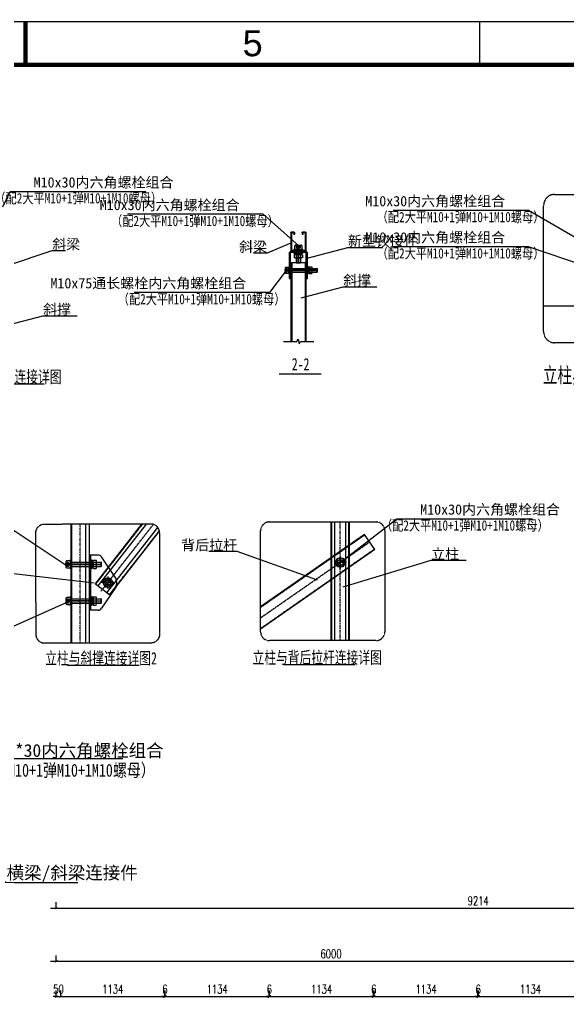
# Model space of a CAD drawing. Header units: millimetres. Extents: x -14454 to 167453, y -24 to 28032.
# Drawn here: x 62370 to 68359, y 17295 to 28032 of the extents above; entities that cross this region are included whole.
import ezdxf
from ezdxf.enums import TextEntityAlignment as Align

# ---------------------------------------------------------------- set-up
doc = ezdxf.new("R2010")
doc.units = ezdxf.units.MM
for name, pattern in [('ACAD_ISO02W100', [15, 12, -3]), ('CENTER', [50.8, 31.75, -6.35, 6.35, -6.35]), ('CENTER2', [1.125, 0.75, -0.125, 0.125, -0.125]), ('CENTER8', [6.35, 3.96875, -0.79375, 0.79375, -0.79375]), ('CONTINUOUS1', [0]), ('DASH', [0.35, 0.25, -0.1]), ('DASHED', [19.05, 12.7, -6.35]), ('HIDDEN2', [4.7625, 3.175, -1.5875])]:
    doc.linetypes.add(name, pattern=pattern)
for name, color, linetype in [('003_THICK', 7, 'CONTINUOUS1'), ('1', 7, 'Continuous'), ('cushician', 7, 'Continuous'), ('CY_标注', 7, 'Continuous'), ('CY_生产图', 7, 'Continuous'), ('E-BUSB', 1, 'Continuous'), ('M_Thin', 7, 'Continuous'), ('中心线', 1, 'CENTER2'), ('引线框', 1, 'HIDDEN2'), ('标注', 3, 'Continuous'), ('粗线', 7, 'Continuous'), ('细线', 3, 'DASH'), ('虚线', 3, 'ACAD_ISO02W100')]:
    doc.layers.add(name, color=color, linetype=linetype)
for name, color, linetype, lineweight in [('3中心线层', 1, 'CENTER8', 0), ('粗实线层', 7, 'Continuous', 35), ('轮廓线', 7, 'Continuous', 35)]:
    doc.layers.add(name, color=color, linetype=linetype, lineweight=lineweight)
doc.styles.add('CY_标注', font='romans.shx', dxfattribs={"width": 0.7, "bigfont": 'gbcbig.shx'})
doc.styles.add('HZTXT', font='simfang.ttf', dxfattribs={"bigfont": 'HZTXT'})
doc.styles.add('图标字体', font='arial.ttf')
doc.styles.add('宋体', font='')
doc.styles.get('宋体').set_extended_font_data('SimSun')
doc.dimstyles.new('CY_标注', dxfattribs={"dimscale": 64.166667, "dimtxt": 1.5, "dimasz": 0.5, "dimexe": 1, "dimexo": 1, "dimgap": 0.5, "dimtad": 1, "dimzin": 1, "dimtxsty": 'CY_标注', "dimblk": 'ARCHTICK', "dimcen": -0.025, "dimdle": 1, "dimclrd": 8, "dimclre": 8, "dimclrt": 3, "dimadec": 0, "dimazin": 0, "dimtfac": 1, "dimtix": 1, "dimtmove": 2, "dimatfit": 3, "dimfxl": 0, "dimarcsym": 0})

# ---------------------------------------------------------------- blocks, each defined once
blk = doc.blocks.new('A3图框')
at = {"color": 7, "linetype": 'Continuous', "const_width": 47.2}
blk.add_lwpolyline([(19827, 28008), (19827, 27537)], dxfattribs=at)
at = {"linetype": 'Continuous'}
blk.add_lwpolyline([(39607, 0), (39607, 28008), (0, 28008), (0, 0), (39607, 0), (39607, 28008)], dxfattribs=at)
at = {"color": 7, "linetype": 'Continuous'}
blk.add_lwpolyline([(24784, 28008), (24784, 27537)], dxfattribs=at)
at = {"const_width": 47.2}
blk.add_lwpolyline([(472, 27537), (39136, 27537), (39136, 472), (472, 472)], close=True, dxfattribs=at)
at = {"color": 7, "linetype": 'Continuous', "style": '图标字体'}
blk.add_text('5', height=283, dxfattribs=at).set_placement((22306, 27772), align=Align.MIDDLE)
at = {"lineweight": 0, "style": '宋体'}
for tag, p in [('设计单位', (32961, 18189)), ('设计单位', (33020, 13228)), ('施工单位', (33068, 8062)), ('项目编号', (34635, 5618)), ('图纸名称', (34457, 4568)), ('编', (35504, 3522)), ('绘图', (36203, 2770))]:
    blk.add_attdef(tag, p, '', height=250, dxfattribs=at)
blk = doc.blocks.new('zj56zj551111A$C0FB35FD2')
for p, q in [((5.2, 75), (5.2, 6)), ((5.2, 75), (8.2, 75)), ((8.2, 75), (8.2, 6)), ((51.2, 75), (51.2, 6)), ((51.2, 75), (54.2, 75)), ((54.2, 75), (54.2, 6)), ((11.2, 3), (48.2, 3)), ((11.2, 0), (48.2, 0))]:
    blk.add_line(p, q)
for centre, radius, start, end in [((11.2, 6), 6, 180, 270), ((11.2, 6), 3, 180, 270), ((48.2, 6), 6, 270, 0), ((48.2, 6), 3, 270, 0)]:
    blk.add_arc(centre, radius, start, end)
at = {"layer": '中心线', "ltscale": 0.4}
for p, q in [((0, 50), (13.4, 50)), ((59.4, 50), (46, 50))]:
    blk.add_line(p, q, dxfattribs=at)
at = {"layer": '虚线', "color": 2, "ltscale": 0.5}
for p, q in [((5.2, 57), (8.2, 57)), ((54.2, 57), (51.2, 57)), ((5.2, 43), (8.2, 43)), ((54.2, 43), (51.2, 43))]:
    blk.add_line(p, q, dxfattribs=at)
blk = doc.blocks.new('zj56zj551111A$C67153D70')
at = {"layer": '003_THICK'}
for p, q in [((1, 7.2), (1, 0.8)), ((3.3, 8), (17.1, 8)), ((5.6, 7.2), (5.6, 0.8)), ((14.8, 7.2), (14.8, 0.8)), ((19.4, 7.2), (19.4, 0.8)), ((3.3, 0), (17.1, 0))]:
    blk.add_line(p, q, dxfattribs=at)
for centre, radius, start, end in [((3.3, 4.4), 3.66, 50.8833, 129.1167), ((3.3, 3.7), 3.66, 230.8833, 309.1167), ((10.2, -5.4), 13.4, 69.8555, 110.1445), ((10.2, 13.4), 13.4, 249.8555, 290.1445), ((17.1, 4.4), 3.66, 50.8833, 129.1167), ((17.1, 3.7), 3.66, 230.8833, 309.1167)]:
    blk.add_arc(centre, radius, start, end, dxfattribs=at)
at = {"layer": 'cushician'}
for p, q in [((2.2, 8), (2.2, 11)), ((2.2, 8), (18.2, 8)), ((18.2, 8), (18.2, 11))]:
    blk.add_line(p, q, dxfattribs=at)
blk.add_lwpolyline([(0, 13), (20, 13), (20, 11), (0, 11)], close=True, dxfattribs=at)
at = {"layer": '细线', "color": 2}
for p, q in [((8.3, 8), (10, 11)), ((9.7, 8), (11.4, 11))]:
    blk.add_line(p, q, dxfattribs=at)
blk = doc.blocks.new('zj56zj551111A$C25D7591B')
for p, q in [((0, 15.8), (0, 4.2)), ((0, 10), (0, 10)), ((10, 17.5), (1.6, 17.5)), ((1.6, 2.5), (10, 2.5)), ((10, 2.5), (10, 17.5)), ((10, 15), (87.6, 15, 0.3)), ((10, 5), (87.6, 5, 0.3)), ((12.5, 5), (12.5, 15)), ((87.6, 5, 0.3), (87.6, 15, 0.3)), ((87.6, 15, 0.3), (88.5, 14.4, 0.3)), ((87.6, 5, 0.3), (88.5, 5.6, 0.3)), ((88.5, 5.6, 0.3), (88.5, 14.4, 0.3))]:
    blk.add_line(p, q)
at = {"color": 3, "linetype": 'DASHED'}
for p, q in [((0, 14.8), (5, 14.8)), ((0, 12.4), (5, 12.4)), ((0, 7.6), (5, 7.6)), ((5, 5.2), (0, 5.2)), ((5, 14.8), (7.8, 10)), ((5, 5.2), (7.8, 10))]:
    blk.add_line(p, q, dxfattribs=at)
at = {"color": 1, "linetype": 'CENTER', "ltscale": 9}
blk.add_line((0, 10), (88.5, 10, 0.3), dxfattribs=at)
at = {"color": 3}
for p, q in [((12.5, 14.4), (10, 15)), ((12.5, 5.6), (10, 5)), ((12.5, 14.4), (87.6, 14.4, 0.3)), ((12.5, 5.6), (87.6, 5.6, 0.3))]:
    blk.add_line(p, q, dxfattribs=at)
blk.add_lwpolyline([(10, 1.3), (10, 18.8), (11.6, 18.8), (11.6, 1.3)], close=True)
for centre, start, end in [((1.6, 15.8), 90.003, 180.003), ((1.6, 4.2), 180.003, 270.003)]:
    blk.add_arc(centre, 1.67, start, end)
at = {"color": 3, "linetype": 'DASHED'}
for centre in [(-4.8, 10), (0.2, 10)]:
    blk.add_arc(centre, 5.32, 333.0977, 26.9083, dxfattribs=at)
at = {"layer": 'E-BUSB'}
blk.add_line((13.3, 10), (88.5, 10, 0.3), dxfattribs=at)
at = {"layer": '粗实线层'}
blk.add_line((27.1, 10), (17.6, 10), dxfattribs=at)
at = {"layer": '粗线', "rotation": 90.0030490877726}
blk.add_blockref('zj56zj551111A$C67153D70', (73.7, 0, -0.2), dxfattribs=at)
blk = doc.blocks.new('zj56zj551111ZDFRWGDSFGFG')
for p, q in [((-48.3, 6.2), (-49.3, 5.4)), ((-49.3, -5.4), (-49.3, 5.4)), ((-48.3, -6.2), (-48.3, 6.2)), ((-12.3, 6.2), (-48.3, 6.2)), ((-15.4, -6.2), (-15.4, 6.2)), ((-12.3, 9.2), (-2.1, 9.2)), ((-12.3, -9.2), (-12.3, 9.2)), ((0, 7.2), (0, -7.2)), ((0, 0), (0, 0)), ((-48.3, -6.2), (-49.3, -5.4)), ((-12.3, -6.2), (-48.3, -6.2)), ((-2.1, -9.2), (-12.3, -9.2))]:
    blk.add_line(p, q)
at = {"color": 1, "linetype": 'CENTER', "ltscale": 9}
blk.add_line((0, 0), (-49.3, 0), dxfattribs=at)
at = {"color": 3}
for p, q in [((-15.4, 5.4), (-48.3, 5.4)), ((-15.4, 5.4), (-12.3, 6.2)), ((-15.4, -5.4), (-48.3, -5.4)), ((-15.4, -5.4), (-12.3, -6.2))]:
    blk.add_line(p, q, dxfattribs=at)
at = {"color": 3, "linetype": 'DASHED'}
for p, q in [((-6.2, 5.9), (-9.6, 0)), ((0, 5.9), (-6.2, 5.9)), ((0, 3), (-6.2, 3)), ((-6.2, -5.9), (-9.6, 0)), ((0, -3), (-6.2, -3)), ((-6.2, -5.9), (0, -5.9))]:
    blk.add_line(p, q, dxfattribs=at)
at = {"elevation": 0}
blk.add_lwpolyline([(-12.3, -12.3), (-12.3, 12.3), (-14.4, 12.3), (-14.4, -12.3)], close=True, dxfattribs=at)
at = {"color": 3, "linetype": 'DASHED'}
for centre in [(-0.3, 0), (5.8, 0)]:
    blk.add_arc(centre, 6.55, 153.0947, 206.9053, dxfattribs=at)
for centre, start, end in [((-2.1, 7.2), 0, 90), ((-2.1, -7.2), 270, 0)]:
    blk.add_arc(centre, 2.05, start, end)
at = {"layer": 'E-BUSB'}
blk.add_line((-16.4, 0), (-49.3, 0, 0), dxfattribs=at)
blk = doc.blocks.new('zj56zj551111ZDFRWGdgrtedfghWDVBTBXDVDFGTHTRFGTRHdghjdgyuA$C67153D70')
at = {"layer": '003_THICK'}
for p, q in [((1, 7.2), (1, 0.8)), ((3.3, 8), (17.1, 8)), ((5.6, 7.2), (5.6, 0.8)), ((14.8, 7.2), (14.8, 0.8)), ((19.4, 7.2), (19.4, 0.8)), ((3.3, 0), (17.1, 0))]:
    blk.add_line(p, q, dxfattribs=at)
for centre, radius, start, end in [((3.3, 4.4), 3.66, 50.8833, 129.1167), ((3.3, 3.7), 3.66, 230.8833, 309.1167), ((10.2, -5.4), 13.4, 69.8555, 110.1445), ((10.2, 13.4), 13.4, 249.8555, 290.1445), ((17.1, 4.4), 3.66, 50.8833, 129.1167), ((17.1, 3.7), 3.66, 230.8833, 309.1167)]:
    blk.add_arc(centre, radius, start, end, dxfattribs=at)
at = {"layer": 'cushician'}
for p, q in [((2.2, 8), (2.2, 11)), ((2.2, 8), (18.2, 8)), ((18.2, 8), (18.2, 11))]:
    blk.add_line(p, q, dxfattribs=at)
blk.add_lwpolyline([(0, 13), (20, 13), (20, 11), (0, 11)], close=True, dxfattribs=at)
at = {"layer": '细线', "color": 2}
for p, q in [((8.3, 8), (10, 11)), ((9.7, 8), (11.4, 11))]:
    blk.add_line(p, q, dxfattribs=at)
blk = doc.blocks.new('zj56zj551111A$C3C46345F')
at = {"layer": '粗线'}
for p, q in [((0, 51), (0, 1)), ((1, 52), (9, 52)), ((2, 49), (2, 3)), ((3, 50), (7, 50)), ((8, 49), (8, 44.9)), ((8, 44.9), (10, 44.9)), ((10, 51), (10, 44.9)), ((31.3, 51), (31.3, 44.9)), ((31.3, 44.9), (33.3, 44.9)), ((32.3, 52), (40.3, 52)), ((33.3, 49), (33.3, 44.9)), ((34.3, 50), (38.3, 50)), ((39.3, 49), (39.3, 3)), ((41.3, 51), (41.3, 1)), ((1, 0), (40.3, 0)), ((3, 2), (38.3, 2))]:
    blk.add_line(p, q, dxfattribs=at)
for centre, start, end in [((1, 51), 90, 180), ((3, 49), 90, 180), ((7, 49), 0, 90), ((9, 51), 0, 90), ((32.3, 51), 90, 180), ((34.3, 49), 90, 180), ((38.3, 49), 0, 90), ((40.3, 51), 0, 90), ((1, 1), 180, 270), ((3, 3), 180, 270), ((38.3, 3), 270, 0), ((40.3, 1), 270, 0)]:
    blk.add_arc(centre, 1, start, end, dxfattribs=at)
blk = doc.blocks.new('zj56zj551111ZDFRWGFSFswfvwrfgvA$C373D631F')
for p, q in [((0, 0, 0), (0, 2.5, 0)), ((0, 2.5, 0), (25, 2.5, 0)), ((0, 0, 0), (0, 2.5, 0)), ((0, 2.5, 0), (25, 2.5, 0)), ((3.5, 5.5, 0), (3.5, 12.3, 0)), ((3.5, 5.5, 0), (3.5, 12.3, 0)), ((5.8, 12.9, 0), (19.2, 12.9, 0)), ((8, 5.5, 0), (8, 12.3, 0)), ((8, 5.5, 0), (8, 12.3, 0)), ((17, 5.5, 0), (17, 12.3, 0)), ((17, 5.5, 0), (17, 12.3, 0)), ((21.5, 5.5, 0), (21.5, 12.3, 0)), ((21.5, 5.5, 0), (21.5, 12.3, 0)), ((25, 0, 0), (25, 2.5, 0)), ((25, 0, 0), (25, 2.5, 0)), ((0, 0, 0), (25, 0, 0))]:
    blk.add_line(p, q)
at = {"elevation": 0}
blk.add_lwpolyline([(1.9, 2.5), (23.1, 2.5), (23.1, 4.8), (1.9, 4.8)], close=True, dxfattribs=at)
blk.add_lwpolyline([(1.9, 2.5), (23.1, 2.5), (23.1, 4.8), (1.9, 4.8)], close=True, dxfattribs=at)
for centre, radius, start, end in [((5.8, 9, 0), 3.97, 55.5615, 124.4385), ((5.8, 9, 0), 3.97, 55.5624, 124.4393), ((5.8, 8.7, 0), 3.97, 235.5615, 304.4385), ((5.8, 8.7, 0), 3.97, 235.5624, 304.4393), ((12.5, -1.9, 0), 14.8, 72.383, 107.617), ((12.5, -1.9, 0), 14.8, 72.383, 107.617), ((12.5, 19.6, 0), 14.8, 252.383, 287.617), ((12.5, 19.6, 0), 14.8, 252.383, 287.617), ((19.2, 9, 0), 3.97, 55.5615, 124.4385), ((19.2, 9, 0), 3.97, 55.5615, 124.4385), ((19.2, 8.7, 0), 3.97, 235.5615, 304.4385), ((19.2, 8.7, 0), 3.97, 235.5615, 304.4385)]:
    blk.add_arc(centre, radius, start, end)
blk = doc.blocks.new('zj56zj551111ZDFRWGSDFDF')
at = {"color": 1, "linetype": 'CENTER', "ltscale": 9}
blk.add_line((-10.1, 90, 0), (-59.4, 90, 0), dxfattribs=at)
for p, q in [((-54.5, 28.2, 0), (-56, 26.7, 0)), ((-54.5, 28.2, 0), (-56, 26.7, 0)), ((-45.5, 28.2, 0), (-54.5, 28.2, 0)), ((-45.5, 28.2, 0), (-54.5, 28.2, 0)), ((-44, 26.7, 0), (-45.5, 28.2, 0)), ((-44, 26.7, 0), (-45.5, 28.2, 0)), ((45.5, 28.2, 0), (44, 26.7, 0)), ((45.5, 28.2, 0), (44, 26.7, 0)), ((54.5, 28.2, 0), (45.5, 28.2, 0)), ((54.5, 28.2, 0), (45.5, 28.2, 0)), ((56, 26.7, 0), (54.5, 28.2, 0)), ((56, 26.7, 0), (54.5, 28.2, 0)), ((-44, 26.7, 0), (-56, 26.7, 0)), ((-56, -71.7, 0), (-56, 26.7, 0)), ((-44, 26.7, 0), (-56, 26.7, 0)), ((-44, -71.7, 0), (-44, 26.7, 0)), ((56, 26.7, 0), (44, 26.7, 0)), ((44, -71.7, 0), (44, 26.7, 0)), ((56, 26.7, 0), (44, 26.7, 0)), ((56, -71.7, 0), (56, 26.7, 0)), ((-44, -71.7, 0), (-56, -71.7, 0)), ((56, -71.7, 0), (44, -71.7, 0))]:
    blk.add_line(p, q)
at = {"layer": '3中心线层'}
for p, q in [((-50, 28.2), (-50, -71.7)), ((50, 28.2), (50, -71.7))]:
    blk.add_line(p, q, dxfattribs=at)
at = {"layer": '中心线', "ltscale": 0.5}
for p, q in [((-50, 17.1), (-50, -11.9)), ((50, 17.1), (50, -11.9))]:
    blk.add_line(p, q, dxfattribs=at)
at = {"layer": '轮廓线', "lineweight": 50}
for p, q in [((30, 175), (-30, 175)), ((-30, 5), (-30, 175)), ((-27, 5), (-27, 175)), ((30, 175), (30, 5)), ((75, 5), (-75, 5)), ((-75, 5), (-75, 0)), ((75, 0), (-75, 0)), ((75, 0), (75, 5))]:
    blk.add_line(p, q, dxfattribs=at)
for p in [(-10.1, 140, 0), (-10.1, 90.1, 0)]:
    blk.add_blockref('zj56zj551111ZDFRWGDSFGFG', p)
at = {"layer": '粗线', "xscale": -1.232000193967497, "yscale": 1.2320001939675, "zscale": 1.2320001939675, "rotation": 270.0000045827602}
for p in [(-46, 127.7), (-46, 77.7, 0)]:
    blk.add_blockref('zj56zj551111ZDFRWGdgrtedfghWDVBTBXDVDFGTHTRFGTRHdghjdgyuA$C67153D70', p, dxfattribs=at)
at = {"layer": '粗线'}
blk.add_blockref('zj56zj551111ZDFRWGFSFswfvwrfgvA$C373D631F', (-62.5, 5, 0), dxfattribs=at)
at = {"layer": '粗线', "xscale": -1}
blk.add_blockref('zj56zj551111ZDFRWGFSFswfvwrfgvA$C373D631F', (62.5, 5, 0), dxfattribs=at)
blk = doc.blocks.new('zj56zj5511111666317574', base_point=(-2153504363.387552, -2295637054.82183))
blk.add_blockref('zj56zj551111ZDFRWGSDFDF', (-2153504264.472638, -2295636937.652802, 0.069672))
blk = doc.blocks.new('zj56zj551111立柱底座连接节点', base_point=(-2153471104.424525, -2295779851.845096))
for p, q in [((-2153468098.497968, -2295778764.875634, -0.320824), (-2153467848.497968, -2295778764.875634, -0.320824)), ((-2153468642.494368, -2295779851.845096, -0.0272), (-2153467264.979721, -2295779851.845096, -0.0272))]:
    blk.add_line(p, q)
at = {"layer": '1'}
for p, q in [((-2153468098.497968, -2295778764.875634, -0.320824), (-2153468098.497968, -2295777268.852075, -0.320824)), ((-2153467848.497968, -2295778764.875634, -0.320824), (-2153467848.497968, -2295777268.852075, -0.320824))]:
    blk.add_line(p, q, dxfattribs=at)
at = {"layer": '中心线', "ltscale": 0.5}
blk.add_line((-2153467973.497968, -2295778829.125327, -0.320824), (-2153467973.497968, -2295777268.852075, -0.320824), dxfattribs=at)
at = {"layer": '引线框', "color": 1, "linetype": 'ACAD_ISO02W100', "ltscale": 0.02}
blk.add_lwpolyline([(-2153468899.494673, -2295777268.852075), (-2153467080.948699, -2295777268.852075, -0.4142135624), (-2153466930.948699, -2295777418.852075), (-2153466930.948699, -2295779142.263185, -0.4142135624), (-2153467080.948699, -2295779292.263185), (-2153468899.494673, -2295779292.263185, -0.4142135624), (-2153469049.494673, -2295779142.263185), (-2153469049.494673, -2295777418.852075, -0.4142135624)], format="xyb", close=True, dxfattribs=at)
at = {"layer": '标注', "color": 3}
for points, elevation in [([(-2153468216.624934, -2295778090.087127), (-2153469254.939114, -2295777486.706698), (-2153471104.424525, -2295777486.706698)], 0.035643), ([(-2153467941.792127, -2295777602.997744), (-2153466230.850802, -2295777602.997744), (-2153465848.880679, -2295777602.997744)], 0), ([(-2153468208.470062, -2295778339.815109), (-2153469254.939114, -2295777981.6532), (-2153471104.424525, -2295777981.6532)], 0.035643), ([(-2153467614.657154, -2295778764.875635), (-2153466681.499036, -2295778336.959523), (-2153465921.302701, -2295778336.959523)], 0)]:
    blk.add_lwpolyline(points, dxfattribs=dict(at, elevation=elevation))
at = {"layer": '粗线', "elevation": 0.035548}
blk.add_lwpolyline([(-2153469049.494673, -2295778789.875636), (-2153466930.948699, -2295778789.875636)], dxfattribs=at)
at = {"layer": '虚线'}
for p, q in [((-2153468090.997968, -2295778764.875634, -0.320824), (-2153468090.997968, -2295777268.852075, -0.320824)), ((-2153467895.085676, -2295778764.875634, -0.320824), (-2153467895.085676, -2295777268.852075, -0.320824)), ((-2153467855.997968, -2295778764.875634, -0.320824), (-2153467855.997968, -2295777268.852075, -0.320824))]:
    blk.add_line(p, q, dxfattribs=at)
at = {"xscale": 5, "yscale": 5, "zscale": 5}
blk.add_blockref('zj56zj5511111666317574', (-2153468458.218742, -2295779375.720776, -0.312809), dxfattribs=at)
at = {"color": 2, "style": 'HZTXT', "width": 0.8}
for p in [(-2153470183.317883, -2295777507.284779, -1.508434), (-2153470183.317883, -2295778002.23128, -1.508434)]:
    blk.add_text('（配2大平M10+1弹M10+1M10螺母）', height=140, dxfattribs=at).set_placement(p, align=Align.TOP_CENTER)
at = {"color": 4, "style": 'HZTXT', "width": 0.7}
blk.add_text('立柱与立柱底座连接详图', height=210, dxfattribs=at).set_placement((-2153467958.364431, -2295779629.095293, -0.0272), align=Align.TOP_CENTER)
at = {"color": 2, "style": 'HZTXT'}
for s, insert, char_height, attachment_point in [('M10x30内六角螺栓组合', (-2153469574.449539, -2295777446.613884, 0.035643), 140, 9), ('立柱', (-2153466168.392805, -2295777600.497744, 0), 175, 7), ('M10x30内六角螺栓组合', (-2153469574.449539, -2295777941.560385, 0.035643), 140, 9), ('C钢通用底座', (-2153466619.041039, -2295778334.459523, 0), 175, 7)]:
    blk.add_mtext(s, dxfattribs=dict(at, insert=insert, char_height=char_height, attachment_point=attachment_point))
blk = doc.blocks.new('zj56zj551111A$C30737769')
at = {"color": 7, "linetype": 'Continuous'}
blk.add_lwpolyline([(5.2, 9), (10.4, 0), (5.2, -9), (-5.2, -9), (-10.4, 0), (-5.2, 9)], close=True, dxfattribs=at)
blk.add_circle((0, 0), 9, dxfattribs=at)
blk.add_circle((0, 0, 0), 6)
at = {"layer": '中心线'}
for p, q in [((12.5, 0), (-12.5, 0)), ((0, 12.5), (0, -12.5))]:
    blk.add_line(p, q, dxfattribs=at)
blk = doc.blocks.new('zj56zj5511111666336942', base_point=(-2153475340.92901, -2295788175.362663))
for p, q in [((-2153475276.717262, -2295788025.362852, -0.071275), (-2153475276.528124, -2295788144.62592, -0.071275)), ((-2153475340.929007, -2295788043.202127, -0.071274), (-2153475340.906214, -2295788057.575442, -0.071274)), ((-2153475340.917611, -2295788050.388784, -0.071274), (-2153475340.917611, -2295788050.388784, -0.071274)), ((-2153475328.612279, -2295788041.129259, -0.071274), (-2153475338.878933, -2295788041.14554, -0.071274)), ((-2153475328.582973, -2295788059.609236, -0.071274), (-2153475328.612279, -2295788041.129259, -0.071274)), ((-2153475328.607395, -2295788044.209255, -0.071274), (-2153475244.807116, -2295788044.152272, -0.071274)), ((-2153475325.507862, -2295788056.524355, -0.071274), (-2153475325.527399, -2295788044.20437, -0.071274)), ((-2153475244.807116, -2295788044.152272, -0.071274), (-2153475243.77923, -2295788044.920643, -0.071274)), ((-2153475244.787579, -2295788056.472256, -0.071274), (-2153475244.807116, -2295788044.152272, -0.071274)), ((-2153475243.762135, -2295788055.70063, -0.071274), (-2153475243.77923, -2295788044.920643, -0.071274)), ((-2153475338.849627, -2295788059.625517, -0.071274), (-2153475328.582973, -2295788059.609236, -0.071274)), ((-2153475328.587858, -2295788056.52924, -0.071274), (-2153475244.787579, -2295788056.472256, -0.071274)), ((-2153475244.787579, -2295788056.472256, -0.071274), (-2153475243.762135, -2295788055.70063, -0.071274)), ((-2153475340.77042, -2295788143.202003, -0.071275), (-2153475340.747627, -2295788157.575317, -0.071275)), ((-2153475340.759023, -2295788150.38866, -0.071275), (-2153475340.759023, -2295788150.38866, -0.071275)), ((-2153475328.453691, -2295788141.129135, -0.071275), (-2153475338.720345, -2295788141.145416, -0.071275)), ((-2153475338.69104, -2295788159.625392, -0.071275), (-2153475328.424386, -2295788159.609112, -0.071275)), ((-2153475328.424386, -2295788159.609112, -0.071275), (-2153475328.453691, -2295788141.129135, -0.071275)), ((-2153475328.448807, -2295788144.20913, -0.071275), (-2153475244.648529, -2295788144.152147, -0.071275)), ((-2153475328.42927, -2295788156.529115, -0.071275), (-2153475244.628991, -2295788156.472132, -0.071275)), ((-2153475325.349274, -2295788156.524231, -0.071275), (-2153475325.368811, -2295788144.204247, -0.071275)), ((-2153475244.648529, -2295788144.152147, -0.071275), (-2153475243.620642, -2295788144.920518, -0.071275)), ((-2153475244.628991, -2295788156.472132, -0.071275), (-2153475244.648529, -2295788144.152147, -0.071275)), ((-2153475244.628991, -2295788156.472132, -0.071275), (-2153475243.603547, -2295788155.700505, -0.071275)), ((-2153475243.603547, -2295788155.700505, -0.071275), (-2153475243.620642, -2295788144.920518, -0.071275))]:
    blk.add_line(p, q)
at = {"color": 3, "linetype": 'DASHED'}
for p, q in [((-2153475340.927013, -2295788044.459792, -0.071274), (-2153475334.767021, -2295788044.450024, -0.071274)), ((-2153475340.922312, -2295788047.424288, -0.071274), (-2153475334.76232, -2295788047.41452, -0.071274)), ((-2153475334.767021, -2295788044.450024, -0.071274), (-2153475331.334513, -2295788050.373587, -0.071274)), ((-2153475334.748217, -2295788056.308008, -0.071274), (-2153475331.334513, -2295788050.373587, -0.071274)), ((-2153475340.91291, -2295788053.353281, -0.071274), (-2153475334.752918, -2295788053.343512, -0.071274)), ((-2153475334.748217, -2295788056.308008, -0.071274), (-2153475340.908209, -2295788056.317777, -0.071274)), ((-2153475340.768425, -2295788144.459667, -0.071275), (-2153475334.608433, -2295788144.449899, -0.071275)), ((-2153475340.763724, -2295788147.424164, -0.071275), (-2153475334.603732, -2295788147.414395, -0.071275)), ((-2153475340.754322, -2295788153.353157, -0.071275), (-2153475334.59433, -2295788153.343388, -0.071275)), ((-2153475334.589628, -2295788156.307884, -0.071275), (-2153475340.74962, -2295788156.317652, -0.071275)), ((-2153475334.608433, -2295788144.449899, -0.071275), (-2153475331.175925, -2295788150.373463, -0.071275)), ((-2153475334.589628, -2295788156.307884, -0.071275), (-2153475331.175925, -2295788150.373463, -0.071275))]:
    blk.add_line(p, q, dxfattribs=at)
at = {"color": 1, "linetype": 'CENTER', "ltscale": 9}
for p, q in [((-2153475340.917611, -2295788050.388784, -0.071274), (-2153475243.770682, -2295788050.310637, -0.071274)), ((-2153475340.759023, -2295788150.38866, -0.071275), (-2153475243.612094, -2295788150.310512, -0.071275))]:
    blk.add_line(p, q, dxfattribs=at)
at = {"color": 3}
for p, q in [((-2153475325.526178, -2295788044.97437, -0.071274), (-2153475328.607395, -2295788044.209255, -0.071274)), ((-2153475325.526178, -2295788044.97437, -0.071274), (-2153475244.805895, -2295788044.922271, -0.071274)), ((-2153475325.509083, -2295788055.754356, -0.071274), (-2153475328.587858, -2295788056.52924, -0.071274)), ((-2153475325.509083, -2295788055.754356, -0.071274), (-2153475244.7888, -2295788055.702257, -0.071274)), ((-2153475325.36759, -2295788144.974245, -0.071275), (-2153475328.448807, -2295788144.20913, -0.071275)), ((-2153475325.350494, -2295788155.754231, -0.071275), (-2153475328.42927, -2295788156.529115, -0.071275)), ((-2153475325.36759, -2295788144.974245, -0.071275), (-2153475244.647307, -2295788144.922146, -0.071275)), ((-2153475325.350494, -2295788155.754231, -0.071275), (-2153475244.630212, -2295788155.702133, -0.071275))]:
    blk.add_line(p, q, dxfattribs=at)
at = {"elevation": -0.071275}
for points in [[(-2153475328.578089, -2295788062.689234), (-2153475328.623463, -2295788038.080657), (-2153475326.570313, -2295788038.068179), (-2153475326.524758, -2295788062.685978)], [(-2153475328.419502, -2295788162.68911), (-2153475328.464874, -2295788138.080532), (-2153475326.411725, -2295788138.068054), (-2153475326.36617, -2295788162.685853)]]:
    blk.add_lwpolyline(points, close=True, dxfattribs=at)
for centre, start, end in [((-2153475338.875677, -2295788043.198871, -0.075902), 90.090909828, 180.090909828), ((-2153475338.852883, -2295788057.572186, -0.075902), 180.090909828, 270.090909828), ((-2153475338.717089, -2295788143.198746, -0.075902), 90.090909828, 180.090909828), ((-2153475338.694296, -2295788157.572062, -0.075902), 180.090909828, 270.090909828)]:
    blk.add_arc(centre, 2.053333, start, end)
at = {"color": 3, "linetype": 'DASHED'}
for centre in [(-2153475346.759611, -2295788050.398048, -0.075902), (-2153475340.599619, -2295788050.38828, -0.075902), (-2153475346.601023, -2295788150.397924, -0.075902), (-2153475340.441031, -2295788150.388155, -0.075902)]:
    blk.add_arc(centre, 6.551131, 333.185574291, 26.996174845, dxfattribs=at)
at = {"layer": 'E-BUSB'}
for p, q in [((-2153475276.62398, -2295788050.362735, -0.071274), (-2153475243.770682, -2295788050.310636, -0.070031)), ((-2153475276.465391, -2295788150.36261, -0.071275), (-2153475243.612094, -2295788150.310511, -0.070031))]:
    blk.add_line(p, q, dxfattribs=at)
at = {"layer": '中心线'}
for p, q in [((-2153475270.427623, -2295788050.352909, -0.071275), (-2153475327.294596, -2295788050.367182, -0.071275)), ((-2153475273.209337, -2295788030.357295, -0.071275), (-2153475276.709332, -2295788030.362846, -0.071275)), ((-2153475276.645897, -2295788070.362795, -0.071275), (-2153475273.145902, -2295788070.357244, -0.071275)), ((-2153475214.598399, -2295788100.264433, -0.071275), (-2153475238.598368, -2295788100.302494, -0.071275)), ((-2153475226.617414, -2295788088.283478, -0.071275), (-2153475226.579353, -2295788112.283448, -0.071275)), ((-2153475273.050749, -2295788130.35717, -0.071275), (-2153475276.550744, -2295788130.36272, -0.071275)), ((-2153475270.269035, -2295788150.352784, -0.071275), (-2153475327.136009, -2295788150.367057, -0.071275)), ((-2153475270.269034, -2295788150.352783, -0.071275), (-2153475279.269023, -2295788150.367056, -0.071275)), ((-2153475276.487309, -2295788170.362669, -0.071275), (-2153475272.987313, -2295788170.357119, -0.071275)), ((-2153475276.487309, -2295788170.362671, -0.071275), (-2153475272.987314, -2295788170.357121, -0.071275))]:
    blk.add_line(p, q, dxfattribs=at)
at = {"layer": '粗线'}
for p, q in [((-2153475252.698055, -2295788025.32476, -0.071275), (-2153475276.717262, -2295788025.362852, -0.071275)), ((-2153475276.47938, -2295788175.362663, -0.071275), (-2153475276.717262, -2295788025.362852, -0.071275)), ((-2153475272.979383, -2295788175.357113, -0.071275), (-2153475273.217266, -2295788025.357302, -0.071275)), ((-2153475204.967599, -2295788087.749144, -0.071275), (-2153475244.029881, -2295788030.31102, -0.071275)), ((-2153475204.927952, -2295788112.749112, -0.071275), (-2153475243.807858, -2295788170.310844, -0.071275)), ((-2153475252.460172, -2295788175.324572, -0.071275), (-2153475276.47938, -2295788175.362663, -0.071275))]:
    blk.add_line(p, q, dxfattribs=at)
at = {"layer": '粗线', "color": 2, "const_width": 3.5, "elevation": -0.071275}
for points in [[(-2153475274.959335, -2295788030.36007), (-2153475274.895899, -2295788070.36002)], [(-2153475274.800746, -2295788130.359944), (-2153475274.737311, -2295788170.359894)]]:
    blk.add_lwpolyline(points, dxfattribs=at)
at = {"layer": '粗线'}
blk.add_circle((-2153475226.598383, -2295788100.283463, -0.071275), 7, dxfattribs=at)
for centre, radius, start, end in [((-2153475252.682196, -2295788035.324747, -0.071275), 10, 30.090854936, 90.090909828), ((-2153475226.598383, -2295788100.283463, -0.071275), 25, 330.090909365, 30.090854936), ((-2153475252.47603, -2295788165.324584, -0.071275), 10, 270.090909828, 330.090909365)]:
    blk.add_arc(centre, radius, start, end, dxfattribs=at)
at = {"xscale": 1.333333333333333, "yscale": 1.333333333333333, "zscale": 1.333333333333333}
blk.add_blockref('zj56zj551111A$C30737769', (-2153475226.598414, -2295788100.283463, -0.071275), dxfattribs=at)
at = {"layer": '粗线', "xscale": 1.232000193967497, "yscale": 1.232000193967497, "zscale": 1.232000193967497, "rotation": 90.09085996646962}
for p in [(-2153475257.092883, -2295788062.65196, -0.075902), (-2153475256.934267, -2295788162.651836, 0.014637)]:
    blk.add_blockref('zj56zj551111ZDFRWGdgrtedfghWDVBTBXDVDFGTHTRFGTRHdghjdgyuA$C67153D70', p, dxfattribs=at)
blk = doc.blocks.new('平屋面支架节点图')
for p, q in [((16109, 9223, 0), (15904, 9223, 0)), ((15904, 9223, 0), (15904, 8150, 0)), ((16109, 9223, 0), (16109, 8150, 0)), ((15744, 7709, 0), (16318, 7709, 0)), ((10608, 7572, 0), (12536, 7572, 0)), ((17050, 5309, 0), (16907, 5514, 0)), ((13236, 4844, 0), (13433, 4690, 0)), ((12857, 3732, 0), (13833, 3732, 0)), ((15806, 3742, 0), (16782, 3742, 0))]:
    blk.add_line(p, q)
at = {"layer": '1'}
for p, q in [((12905, 4036, 0), (12905, 5655, 0)), ((12905, 4036, 0), (12905, 5655, 0)), ((13155, 4037, 0), (13155, 5655, 0)), ((13155, 4037, 0), (13155, 5655, 0)), ((13236, 4844, 0), (13872, 5658, 0)), ((13276, 4813, 0), (13936, 5658, 0)), ((16454, 4067, 0), (16454, 5686, 0)), ((16704, 4067, 0), (16704, 5686, 0)), ((13394, 4721, 0), (14089, 5610, 0)), ((13433, 4690, 0), (14113, 5560, 0)), ((16907, 5514, 0), (15491, 4528, 0)), ((17050, 5309, 0), (15491, 4223, 0))]:
    blk.add_line(p, q, dxfattribs=at)
at = {"layer": 'M_Thin', "elevation": 0}
blk.add_lwpolyline([(15802, 8150), (15986, 8150), (16002, 8182), (16018, 8118), (16034, 8150), (16218, 8150)], dxfattribs=at)
at = {"layer": '中心线', "ltscale": 0.5}
for p, q in [((13030, 4036, 0), (13030, 5655, 0)), ((13316, 4743, 0), (14028, 5653, 0)), ((16579, 4067, 0), (16579, 5686, 0)), ((16979, 5411, 0), (15491, 4376, 0))]:
    blk.add_line(p, q, dxfattribs=at)
at = {"layer": '引线框', "color": 1, "linetype": 'ACAD_ISO02W100', "ltscale": 0.02, "elevation": 0}
for points in [[(13993, 5658), (12538, 5653, 0.414214), (12419, 5533), (12423, 4154, 0.414214), (12543, 4035), (13998, 4039, 0.414214), (14118, 4160), (14114, 5538, 0.414214)], [(15611, 5686), (17066, 5686, -0.414214), (17186, 5566), (17186, 4187, -0.414214), (17066, 4067), (15611, 4067, -0.414214), (15491, 4187), (15491, 5566, -0.414214)]]:
    blk.add_lwpolyline(points, format="xyb", close=True, dxfattribs=at)
at = {"layer": '标注', "color": 3, "elevation": 0}
for points in [[(11522, 9052), (12074, 10193), (13924, 10193)], [(16013, 9452), (15524, 9884), (13674, 9884)], [(15914, 9495), (15581, 9354), (15396, 9354)], [(16110, 9283), (16680, 9433), (17158, 9433)], [(12039, 9185), (12645, 9388), (12831, 9388)], [(15825, 9099), (15614, 8817), (13765, 8817)], [(16046, 8745), (16616, 8896), (17078, 8896)], [(11664, 8276), (12521, 8499), (12989, 8499)], [(16579, 5134), (17349, 5730), (19199, 5730)], [(12839, 5091), (12072, 5603), (10223, 5603)], [(16266, 4891), (15173, 5283), (14785, 5283)], [(16620, 4803), (17817, 5163), (18295, 5163)], [(13218, 4849), (11604, 5036), (11126, 5036)], [(12854, 4591), (12072, 4243), (10223, 4243)], [(9492, 1786), (11505, 2457), (11505, 2457), (13611, 2457)], [(10990, 1546), (11505, 2457), (11505, 2457), (13611, 2457)], [(9746, 1494), (12022, 768), (12022, 768), (12995, 768)], [(10999, 1344), (12022, 768), (12022, 768), (12995, 768)]]:
    blk.add_lwpolyline(points, dxfattribs=at)
at = {"layer": '虚线'}
for p, q in [((15916, 9223, 0), (15916, 8150, 0)), ((16097, 9223, 0), (16097, 8150, 0)), ((12915, 4036, 0), (12915, 5655, 0)), ((13105, 4037, 0), (13105, 5655, 0)), ((13242, 4839, 0), (13882, 5658, 0)), ((16462, 4067, 0), (16462, 5686, 0)), ((16504, 4067, 0), (16504, 5686, 0)), ((16654, 4067, 0), (16654, 5686, 0)), ((16697, 4067, 0), (16697, 5686, 0)), ((13427, 4694, 0), (14110, 5568, 0)), ((16911, 5508, 0), (15491, 4519, 0)), ((17046, 5315, 0), (15491, 4232, 0))]:
    blk.add_line(p, q, dxfattribs=at)
blk.add_blockref('zj56zj551111立柱底座连接节点', (17298, 7572, 0))
at = {"yscale": 5, "zscale": 5}
for name, p, xscale, rotation in [('zj56zj551111ZDFRWGDSFGFG', (16006, 9464, 0), 5, 89.94787688757768), ('zj56zj551111A$C0FB35FD2', (15858, 9382, 0), -5, 180)]:
    blk.add_blockref(name, p, dxfattribs=dict(at, xscale=xscale, rotation=rotation))
for name, p, xscale, yscale, zscale in [('zj56zj551111A$C25D7591B', (15825, 9070, 0), 5, 5, 5), ('zj56zj5511111666336942', (12834, 4483, 0), 5, 5, 5), ('zj56zj551111A$C30737769', (16579, 5134, 0), 6.666666666666667, 6.666666666666667, 6.666666666666667)]:
    blk.add_blockref(name, p, dxfattribs=dict(xscale=xscale, yscale=yscale, zscale=zscale))
at = {"layer": '粗线'}
for name, p, xscale, yscale, zscale, rotation in [('zj56zj551111A$C3C46345F', (16109, 9382, 0), -4.999999999999999, 5, 5, 5.407563860693187e-05), ('zj56zj551111ZDFRWGdgrtedfghWDVBTBXDVDFGTHTRFGTRHdghjdgyuA$C67153D70', (16067, 9287, 0), -6.160000969837483, 6.160000969837499, 6.160000969837499, 359.9478814703379)]:
    blk.add_blockref(name, p, dxfattribs=dict(at, xscale=xscale, yscale=yscale, zscale=zscale, rotation=rotation))
at = {"color": 2, "style": 'HZTXT', "width": 0.8}
for height, p in [(140, (13002, 10173, -2)), (140, (14595, 9863, -2)), (140, (14686, 8797, -2)), (140, (18278, 5709, -2)), (175, (12617, 2386, -2))]:
    blk.add_text('（配2大平M10+1弹M10+1M10螺母）', height=height, dxfattribs=at).set_placement(p, align=Align.TOP_CENTER)
at = {"color": 4, "style": 'HZTXT', "width": 0.7}
for s, p in [('2-2', (16037, 7923, 0)), ('斜梁与斜撑及铰接件斜撑连接详图', (11571, 7750, 0)), ('立柱与斜撑连接详图2', (13314, 3910, 0)), ('立柱与背后拉杆连接详图', (16263, 3920, 0))]:
    blk.add_text(s, height=168, dxfattribs=at).set_placement(p, align=Align.TOP_CENTER)
at = {"color": 2, "style": 'HZTXT'}
for s, insert, char_height, attachment_point in [('M10x30内六角螺栓组合', (12394, 10233, 0), 140, 7), ('M10x30内六角螺栓组合', (15204, 9924, 0), 140, 9), ('斜梁', (12647, 9390, 0), 140, 7), ('斜梁', (15579, 9356, 0), 140, 9), ('新型铰接件', (16682, 9435, 0), 140, 7), ('M10x75通长螺栓内六角螺栓组合', (15295, 8857, 0), 140, 9), ('斜撑', (16618, 8898, 0), 140, 7), ('斜撑', (12523, 8501, 0), 140, 7), ('M10x30内六角螺栓组合', (17669, 5770, 0), 140, 7), ('背后拉杆', (15171, 5285, 0), 140, 9), ('立柱', (17819, 5165, 0), 140, 7), ('M10*30内六角螺栓组合', (11783, 2460, 0), 175, 7), ('横梁/斜梁连接件', (12025, 770, 0), 175, 7)]:
    blk.add_mtext(s, dxfattribs=dict(at, insert=insert, char_height=char_height, attachment_point=attachment_point))
blk = doc.blocks.new('_ArchTick')
at = {"color": 0, "linetype": 'ByBlock', "const_width": 0.15}
blk.add_lwpolyline([(-0.5, -0.5), (0.5, 0.5)], dxfattribs=at)
blk = doc.blocks.new('*D642')
at = {"layer": 'CY_标注', "color": 8, "lineweight": -2, "transparency": 16777216}
for p, q in [((62819, 17369), (62819, 17433)), ((63953, 17369), (63953, 17433)), ((62755, 17369), (64017, 17369))]:
    blk.add_line(p, q, dxfattribs=at)
at = {"layer": 'Defpoints', "color": 0, "transparency": 16777216}
for p in [(62819, 17359), (63953, 17369), (63953, 17359)]:
    blk.add_point(p, dxfattribs=at)
at = {"layer": 'CY_标注', "color": 8, "lineweight": -2, "transparency": 16777216, "xscale": 32.08333333333333, "yscale": 32.08333333333333, "zscale": 32.08333333333333, "rotation": 180}
blk.add_blockref('_ArchTick', (62819, 17369), dxfattribs=at)
at = {"layer": 'CY_标注', "color": 8, "lineweight": -2, "transparency": 16777216, "xscale": 32.08333333333333, "yscale": 32.08333333333333, "zscale": 32.08333333333333}
blk.add_blockref('_ArchTick', (63953, 17369), dxfattribs=at)
at = {"layer": 'CY_标注', "color": 3, "transparency": 16777216, "insert": (63386, 17449), "char_height": 96.2, "attachment_point": 5, "style": 'CY_标注'}
blk.add_mtext('1134', dxfattribs=at)
blk = doc.blocks.new('*D643')
at = {"layer": 'CY_标注', "color": 8, "lineweight": -2, "transparency": 16777216}
for p, q in [((63953, 17369), (63953, 17433)), ((63959, 17369), (63959, 17433)), ((63953, 17369), (63921, 17369)), ((63953, 17369), (63959, 17369)), ((63959, 17369), (63991, 17369))]:
    blk.add_line(p, q, dxfattribs=at)
at = {"layer": 'Defpoints', "color": 0, "transparency": 16777216}
for p in [(63953, 17359), (63959, 17369), (63959, 17359)]:
    blk.add_point(p, dxfattribs=at)
at = {"layer": 'CY_标注', "color": 8, "lineweight": -2, "transparency": 16777216, "xscale": 32.08333333333333, "yscale": 32.08333333333333, "zscale": 32.08333333333333}
blk.add_blockref('_ArchTick', (63953, 17369), dxfattribs=at)
at = {"layer": 'CY_标注', "color": 8, "lineweight": -2, "transparency": 16777216, "xscale": 32.08333333333333, "yscale": 32.08333333333333, "zscale": 32.08333333333333, "rotation": 180}
blk.add_blockref('_ArchTick', (63959, 17369), dxfattribs=at)
at = {"layer": 'CY_标注', "color": 3, "transparency": 16777216, "insert": (63956, 17449), "char_height": 96.2, "attachment_point": 5, "style": 'CY_标注'}
blk.add_mtext('6', dxfattribs=at)
blk = doc.blocks.new('*D644')
at = {"layer": 'CY_标注', "color": 8, "lineweight": -2, "transparency": 16777216}
for p, q in [((63959, 17369), (63959, 17433)), ((65093, 17369), (65093, 17433)), ((63895, 17369), (65157, 17369))]:
    blk.add_line(p, q, dxfattribs=at)
at = {"layer": 'Defpoints', "color": 0, "transparency": 16777216}
for p in [(63959, 17359), (65093, 17369), (65093, 17359)]:
    blk.add_point(p, dxfattribs=at)
at = {"layer": 'CY_标注', "color": 8, "lineweight": -2, "transparency": 16777216, "xscale": 32.08333333333333, "yscale": 32.08333333333333, "zscale": 32.08333333333333, "rotation": 180}
blk.add_blockref('_ArchTick', (63959, 17369), dxfattribs=at)
at = {"layer": 'CY_标注', "color": 8, "lineweight": -2, "transparency": 16777216, "xscale": 32.08333333333333, "yscale": 32.08333333333333, "zscale": 32.08333333333333}
blk.add_blockref('_ArchTick', (65093, 17369), dxfattribs=at)
at = {"layer": 'CY_标注', "color": 3, "transparency": 16777216, "insert": (64526, 17449), "char_height": 96.2, "attachment_point": 5, "style": 'CY_标注'}
blk.add_mtext('1134', dxfattribs=at)
blk = doc.blocks.new('*D645')
at = {"layer": 'CY_标注', "color": 8, "lineweight": -2, "transparency": 16777216}
for p, q in [((65093, 17369), (65093, 17433)), ((65099, 17369), (65099, 17433)), ((65093, 17369), (65061, 17369)), ((65093, 17369), (65099, 17369)), ((65099, 17369), (65131, 17369))]:
    blk.add_line(p, q, dxfattribs=at)
at = {"layer": 'Defpoints', "color": 0, "transparency": 16777216}
for p in [(65093, 17359), (65099, 17369), (65099, 17359)]:
    blk.add_point(p, dxfattribs=at)
at = {"layer": 'CY_标注', "color": 8, "lineweight": -2, "transparency": 16777216, "xscale": 32.08333333333333, "yscale": 32.08333333333333, "zscale": 32.08333333333333}
blk.add_blockref('_ArchTick', (65093, 17369), dxfattribs=at)
at = {"layer": 'CY_标注', "color": 8, "lineweight": -2, "transparency": 16777216, "xscale": 32.08333333333333, "yscale": 32.08333333333333, "zscale": 32.08333333333333, "rotation": 180}
blk.add_blockref('_ArchTick', (65099, 17369), dxfattribs=at)
at = {"layer": 'CY_标注', "color": 3, "transparency": 16777216, "insert": (65096, 17449), "char_height": 96.2, "attachment_point": 5, "style": 'CY_标注'}
blk.add_mtext('6', dxfattribs=at)
blk = doc.blocks.new('*D646')
at = {"layer": 'CY_标注', "color": 8, "lineweight": -2, "transparency": 16777216}
for p, q in [((65099, 17369), (65099, 17433)), ((66233, 17369), (66233, 17433)), ((65035, 17369), (66297, 17369))]:
    blk.add_line(p, q, dxfattribs=at)
at = {"layer": 'Defpoints', "color": 0, "transparency": 16777216}
for p in [(65099, 17359), (66233, 17369), (66233, 17359)]:
    blk.add_point(p, dxfattribs=at)
at = {"layer": 'CY_标注', "color": 8, "lineweight": -2, "transparency": 16777216, "xscale": 32.08333333333333, "yscale": 32.08333333333333, "zscale": 32.08333333333333, "rotation": 180}
blk.add_blockref('_ArchTick', (65099, 17369), dxfattribs=at)
at = {"layer": 'CY_标注', "color": 8, "lineweight": -2, "transparency": 16777216, "xscale": 32.08333333333333, "yscale": 32.08333333333333, "zscale": 32.08333333333333}
blk.add_blockref('_ArchTick', (66233, 17369), dxfattribs=at)
at = {"layer": 'CY_标注', "color": 3, "transparency": 16777216, "insert": (65666, 17449), "char_height": 96.2, "attachment_point": 5, "style": 'CY_标注'}
blk.add_mtext('1134', dxfattribs=at)
blk = doc.blocks.new('*D647')
at = {"layer": 'CY_标注', "color": 8, "lineweight": -2, "transparency": 16777216}
for p, q in [((66233, 17369), (66233, 17433)), ((66239, 17369), (66239, 17433)), ((66233, 17369), (66201, 17369)), ((66233, 17369), (66239, 17369)), ((66239, 17369), (66271, 17369))]:
    blk.add_line(p, q, dxfattribs=at)
at = {"layer": 'Defpoints', "color": 0, "transparency": 16777216}
for p in [(66233, 17359), (66239, 17369), (66239, 17359)]:
    blk.add_point(p, dxfattribs=at)
at = {"layer": 'CY_标注', "color": 8, "lineweight": -2, "transparency": 16777216, "xscale": 32.08333333333333, "yscale": 32.08333333333333, "zscale": 32.08333333333333}
blk.add_blockref('_ArchTick', (66233, 17369), dxfattribs=at)
at = {"layer": 'CY_标注', "color": 8, "lineweight": -2, "transparency": 16777216, "xscale": 32.08333333333333, "yscale": 32.08333333333333, "zscale": 32.08333333333333, "rotation": 180}
blk.add_blockref('_ArchTick', (66239, 17369), dxfattribs=at)
at = {"layer": 'CY_标注', "color": 3, "transparency": 16777216, "insert": (66236, 17449), "char_height": 96.2, "attachment_point": 5, "style": 'CY_标注'}
blk.add_mtext('6', dxfattribs=at)
blk = doc.blocks.new('*D648')
at = {"layer": 'CY_标注', "color": 8, "lineweight": -2, "transparency": 16777216}
for p, q in [((66239, 17369), (66239, 17433)), ((67373, 17369), (67373, 17433)), ((66175, 17369), (67437, 17369))]:
    blk.add_line(p, q, dxfattribs=at)
at = {"layer": 'Defpoints', "color": 0, "transparency": 16777216}
for p in [(66239, 17359), (67373, 17369), (67373, 17359)]:
    blk.add_point(p, dxfattribs=at)
at = {"layer": 'CY_标注', "color": 8, "lineweight": -2, "transparency": 16777216, "xscale": 32.08333333333333, "yscale": 32.08333333333333, "zscale": 32.08333333333333, "rotation": 180}
blk.add_blockref('_ArchTick', (66239, 17369), dxfattribs=at)
at = {"layer": 'CY_标注', "color": 8, "lineweight": -2, "transparency": 16777216, "xscale": 32.08333333333333, "yscale": 32.08333333333333, "zscale": 32.08333333333333}
blk.add_blockref('_ArchTick', (67373, 17369), dxfattribs=at)
at = {"layer": 'CY_标注', "color": 3, "transparency": 16777216, "insert": (66806, 17449), "char_height": 96.2, "attachment_point": 5, "style": 'CY_标注'}
blk.add_mtext('1134', dxfattribs=at)
blk = doc.blocks.new('*D649')
at = {"layer": 'CY_标注', "color": 8, "lineweight": -2, "transparency": 16777216}
for p, q in [((67373, 17369), (67373, 17433)), ((67379, 17369), (67379, 17433)), ((67373, 17369), (67341, 17369)), ((67373, 17369), (67379, 17369)), ((67379, 17369), (67411, 17369))]:
    blk.add_line(p, q, dxfattribs=at)
at = {"layer": 'Defpoints', "color": 0, "transparency": 16777216}
for p in [(67373, 17359), (67379, 17369), (67379, 17359)]:
    blk.add_point(p, dxfattribs=at)
at = {"layer": 'CY_标注', "color": 8, "lineweight": -2, "transparency": 16777216, "xscale": 32.08333333333333, "yscale": 32.08333333333333, "zscale": 32.08333333333333}
blk.add_blockref('_ArchTick', (67373, 17369), dxfattribs=at)
at = {"layer": 'CY_标注', "color": 8, "lineweight": -2, "transparency": 16777216, "xscale": 32.08333333333333, "yscale": 32.08333333333333, "zscale": 32.08333333333333, "rotation": 180}
blk.add_blockref('_ArchTick', (67379, 17369), dxfattribs=at)
at = {"layer": 'CY_标注', "color": 3, "transparency": 16777216, "insert": (67376, 17449), "char_height": 96.2, "attachment_point": 5, "style": 'CY_标注'}
blk.add_mtext('6', dxfattribs=at)
blk = doc.blocks.new('*D650')
at = {"layer": 'CY_标注', "color": 8, "lineweight": -2, "transparency": 16777216}
for p, q in [((67379, 17369), (67379, 17433)), ((68513, 17369), (68513, 17433)), ((67315, 17369), (68577, 17369))]:
    blk.add_line(p, q, dxfattribs=at)
at = {"layer": 'Defpoints', "color": 0, "transparency": 16777216}
for p in [(67379, 17359), (68513, 17369), (68513, 17359)]:
    blk.add_point(p, dxfattribs=at)
at = {"layer": 'CY_标注', "color": 8, "lineweight": -2, "transparency": 16777216, "xscale": 32.08333333333333, "yscale": 32.08333333333333, "zscale": 32.08333333333333, "rotation": 180}
blk.add_blockref('_ArchTick', (67379, 17369), dxfattribs=at)
at = {"layer": 'CY_标注', "color": 8, "lineweight": -2, "transparency": 16777216, "xscale": 32.08333333333333, "yscale": 32.08333333333333, "zscale": 32.08333333333333}
blk.add_blockref('_ArchTick', (68513, 17369), dxfattribs=at)
at = {"layer": 'CY_标注', "color": 3, "transparency": 16777216, "insert": (67946, 17449), "char_height": 96.2, "attachment_point": 5, "style": 'CY_标注'}
blk.add_mtext('1134', dxfattribs=at)
blk = doc.blocks.new('*D665')
at = {"layer": 'CY_标注', "color": 8, "lineweight": -2, "transparency": 16777216}
for p, q in [((62705, 17754), (68833, 17754)), ((62769, 17754), (62769, 17818)), ((68769, 17754), (68769, 17818))]:
    blk.add_line(p, q, dxfattribs=at)
at = {"layer": 'Defpoints', "color": 0, "transparency": 16777216}
for p in [(62769, 17744), (68769, 17754), (68769, 17744)]:
    blk.add_point(p, dxfattribs=at)
at = {"layer": 'CY_标注', "color": 8, "lineweight": -2, "transparency": 16777216, "xscale": 32.08333333333333, "yscale": 32.08333333333333, "zscale": 32.08333333333333, "rotation": 180}
blk.add_blockref('_ArchTick', (62769, 17754), dxfattribs=at)
at = {"layer": 'CY_标注', "color": 8, "lineweight": -2, "transparency": 16777216, "xscale": 32.08333333333333, "yscale": 32.08333333333333, "zscale": 32.08333333333333}
blk.add_blockref('_ArchTick', (68769, 17754), dxfattribs=at)
at = {"layer": 'CY_标注', "color": 3, "transparency": 16777216, "insert": (65769, 17834), "char_height": 96.2, "attachment_point": 5, "style": 'CY_标注'}
blk.add_mtext('6000', dxfattribs=at)
blk = doc.blocks.new('*D667')
at = {"layer": 'CY_标注', "color": 8, "lineweight": -2, "transparency": 16777216}
for p, q in [((62769, 18334), (62769, 18398)), ((71983, 18334), (71983, 18398)), ((62705, 18334), (72047, 18334))]:
    blk.add_line(p, q, dxfattribs=at)
at = {"layer": 'Defpoints', "color": 0, "transparency": 16777216}
for p in [(62769, 18324), (71983, 18334), (71983, 18324)]:
    blk.add_point(p, dxfattribs=at)
at = {"layer": 'CY_标注', "color": 8, "lineweight": -2, "transparency": 16777216, "xscale": 32.08333333333333, "yscale": 32.08333333333333, "zscale": 32.08333333333333, "rotation": 180}
blk.add_blockref('_ArchTick', (62769, 18334), dxfattribs=at)
at = {"layer": 'CY_标注', "color": 8, "lineweight": -2, "transparency": 16777216, "xscale": 32.08333333333333, "yscale": 32.08333333333333, "zscale": 32.08333333333333}
blk.add_blockref('_ArchTick', (71983, 18334), dxfattribs=at)
at = {"layer": 'CY_标注', "color": 3, "transparency": 16777216, "insert": (67376, 18414), "char_height": 96.2, "attachment_point": 5, "style": 'CY_标注'}
blk.add_mtext('9214', dxfattribs=at)
blk = doc.blocks.new('*D668')
at = {"layer": 'CY_标注', "color": 8, "lineweight": -2, "transparency": 16777216}
for p, q in [((62769, 17369), (62769, 17433)), ((62819, 17369), (62819, 17433)), ((62769, 17369), (62737, 17369)), ((62769, 17369), (62819, 17369)), ((62819, 17369), (62851, 17369))]:
    blk.add_line(p, q, dxfattribs=at)
at = {"layer": 'Defpoints', "color": 0, "transparency": 16777216}
for p in [(62769, 17359), (62819, 17369), (62819, 17359)]:
    blk.add_point(p, dxfattribs=at)
at = {"layer": 'CY_标注', "color": 8, "lineweight": -2, "transparency": 16777216, "xscale": 32.08333333333333, "yscale": 32.08333333333333, "zscale": 32.08333333333333}
blk.add_blockref('_ArchTick', (62769, 17369), dxfattribs=at)
at = {"layer": 'CY_标注', "color": 8, "lineweight": -2, "transparency": 16777216, "xscale": 32.08333333333333, "yscale": 32.08333333333333, "zscale": 32.08333333333333, "rotation": 180}
blk.add_blockref('_ArchTick', (62819, 17369), dxfattribs=at)
at = {"layer": 'CY_标注', "color": 3, "transparency": 16777216, "insert": (62794, 17449), "char_height": 96.2, "attachment_point": 5, "style": 'CY_标注'}
blk.add_mtext('50', dxfattribs=at)

msp = doc.modelspace()

# ---------------------------------------------------------------- block references
msp.add_blockref('A3图框', (42607.297, 0, 14.985))
at = {"layer": 'CY_生产图', "xscale": 0.8, "yscale": 0.8, "zscale": 0.8}
msp.add_blockref('平屋面支架节点图', (52607.297, 18000, 14.985), dxfattribs=at)

# ---------------------------------------------------------------- dimensions: what is measured, and where the dimension line sits
at = {"layer": 'CY_标注'}
for p1, p2, text, picture, middle in [((62768.794, 18324.253), (71982.794, 18324.253), '9214', '*D667', (67375.794, 18414.461)), ((62768.794, 17744.253), (68768.794, 17744.253), '6000', '*D665', (65768.794, 17834.461)), ((62768.794, 17358.609), (62818.794, 17358.609), '50', '*D668', (62793.794, 17448.817)), ((62818.794, 17358.609), (63952.794, 17358.609), '1134', '*D642', (63385.794, 17448.817)), ((63958.794, 17358.609), (65092.794, 17358.609), '1134', '*D644', (64525.794, 17448.817)), ((63952.794, 17358.609), (63958.794, 17358.609), '6', '*D643', (63955.794, 17448.817)), ((65098.794, 17358.609), (66232.794, 17358.609), '1134', '*D646', (65665.794, 17448.817)), ((65092.794, 17358.609), (65098.794, 17358.609), '6', '*D645', (65095.794, 17448.817)), ((66238.794, 17358.609), (67372.794, 17358.609), '1134', '*D648', (66805.794, 17448.817)), ((66232.794, 17358.609), (66238.794, 17358.609), '6', '*D647', (66235.794, 17448.817)), ((67378.794, 17358.609), (68512.794, 17358.609), '1134', '*D650', (67945.794, 17448.817)), ((67372.794, 17358.609), (67378.794, 17358.609), '6', '*D649', (67375.794, 17448.817))]:
    dim = msp.add_aligned_dim(p1=p1, p2=p2, distance=10, text=text, dimstyle='CY_标注', dxfattribs=at)
    dim.commit()
    dim.dimension.update_dxf_attribs({"geometry": picture, "text_midpoint": middle})

doc.saveas('drawing.dxf')
